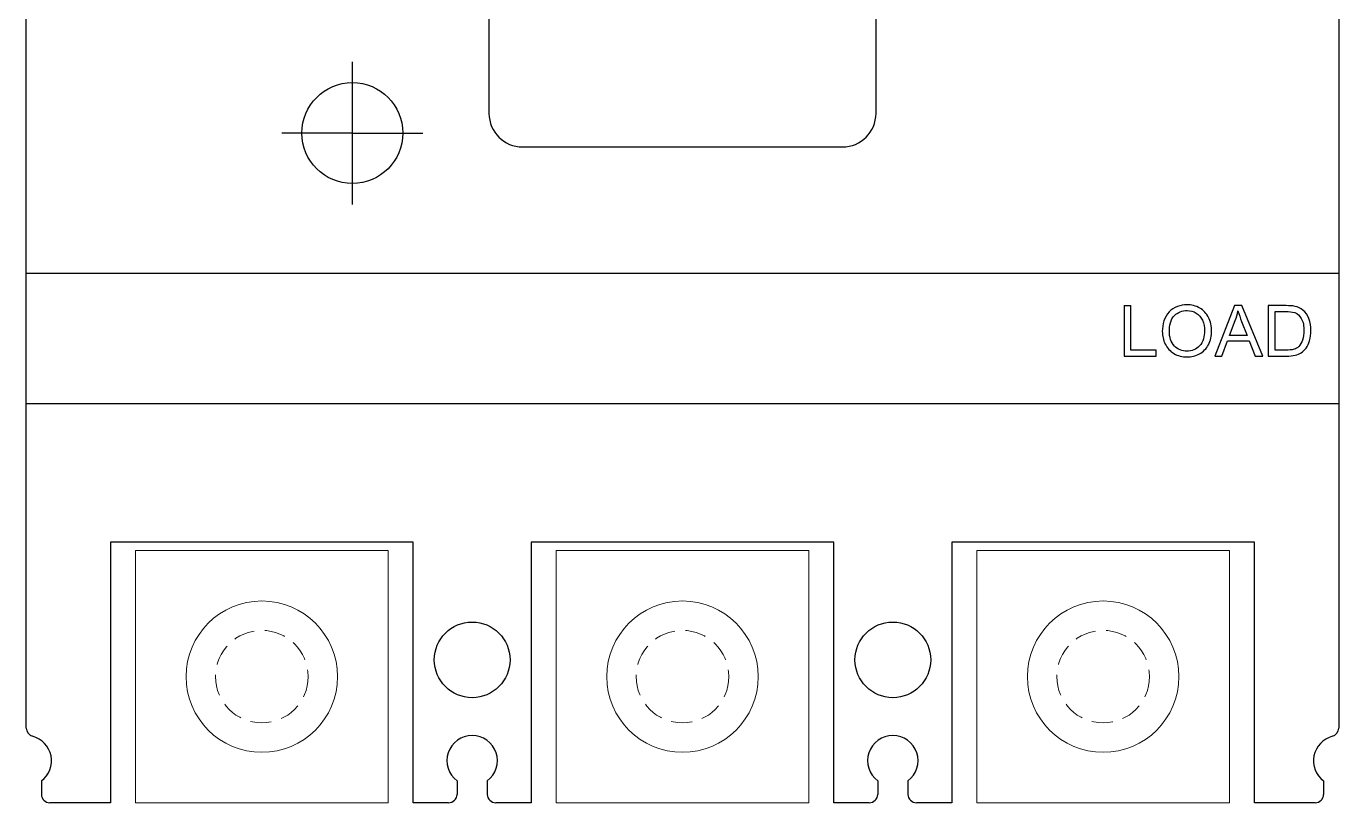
# Model space of a CAD drawing. Header units: millimetres. Extents: x 3 to 81, y 3 to 137.
# Drawn here: x 2.6 to 80.6, y 3 to 49.2 of the extents above; entities that cross this region are included whole.
import ezdxf

# ---------------------------------------------------------------- set-up
doc = ezdxf.new("R2010")
doc.units = ezdxf.units.MM
doc.linetypes.add('HIDDEN', pattern=[0.375, 0.25, -0.125])

# ---------------------------------------------------------------- blocks, each defined once
blk = doc.blocks.new('NXM125S')
at = {"color": 5}
for p, q in [((-11.5, 54), (-11.5, 2)), ((11.5, 2), (11.5, 54)), ((-19.619, -3.419), (-19.619, 5.061)), ((-19.619, 0.829), (-23.817, 0.829)), ((-19.619, 0.829), (-15.422, 0.829)), ((-9.5, 0), (9.5, 0))]:
    blk.add_line(p, q, dxfattribs=at)
at = {"color": 7}
for p, q in [((-39, -7.5), (39, -7.5)), ((-39, -7.5), (39, -7.5)), ((-39, -7.5), (39, -7.5)), ((-39, -15.25), (39, -15.25))]:
    blk.add_line(p, q, dxfattribs=at)
at = {"color": 3}
for p, q in [((26.244, -9.436), (26.244, -12.436)), ((26.244, -9.436), (26.649, -9.436)), ((26.649, -12.082), (26.649, -9.436)), ((32.803, -9.436), (31.627, -12.436)), ((33.239, -9.436), (32.803, -9.436)), ((34.491, -12.436), (33.239, -9.436)), ((35.869, -9.436), (34.815, -9.436)), ((34.815, -9.436), (34.815, -12.436)), ((35.22, -9.79), (35.863, -9.79)), ((35.22, -12.082), (35.22, -9.79)), ((32.51, -11.204), (32.846, -10.324)), ((33.228, -10.373), (33.548, -11.204)), ((32.057, -12.436), (32.393, -11.527)), ((32.393, -11.527), (33.673, -11.527)), ((33.548, -11.204), (32.51, -11.204)), ((33.673, -11.527), (34.03, -12.436)), ((26.244, -12.436), (28.156, -12.436)), ((28.156, -12.082), (26.649, -12.082)), ((28.156, -12.436), (28.156, -12.082)), ((31.627, -12.436), (32.057, -12.436)), ((34.03, -12.436), (34.491, -12.436)), ((34.815, -12.436), (35.919, -12.436)), ((35.873, -12.082), (35.22, -12.082))]:
    blk.add_line(p, q, dxfattribs=at)
at = {"color": 10, "linetype": 'ByBlock', "lineweight": 9}
for p, q in [((-32.5, -39), (-32.5, -24)), ((-17.5, -24), (-32.5, -24)), ((-17.5, -24), (-17.5, -39)), ((-7.5, -39), (-7.5, -24)), ((7.5, -24), (-7.5, -24)), ((7.5, -24), (7.5, -39)), ((17.5, -39), (17.5, -24)), ((32.5, -24), (17.5, -24)), ((32.5, -24), (32.5, -39)), ((-17.5, -39), (-32.5, -39)), ((7.5, -39), (-7.5, -39)), ((32.5, -39), (17.5, -39))]:
    blk.add_line(p, q, dxfattribs=at)
at = {"color": 7, "linetype": 'Continuous'}
for p, q in [((-38.1, -37.7), (-38.1, -38.5)), ((-13.4, -37.7), (-13.4, -38.5)), ((-11.6, -37.7), (-11.6, -38.5)), ((11.6, -37.7), (11.6, -38.5)), ((13.4, -37.7), (13.4, -38.5)), ((38.1, -37.7), (38.1, -38.5))]:
    blk.add_line(p, q, dxfattribs=at)
at = {"color": 10, "linetype": 'HIDDEN', "lineweight": 9, "ltscale": 5}
for p, q in [((-18.75, -39), (-31.25, -39)), ((6.25, -39), (-6.25, -39)), ((31.25, -39), (18.75, -39))]:
    blk.add_line(p, q, dxfattribs=at)
at = {"color": 7}
for points in [[(-39, -34.564), (-39, 90.563)], [(39, 90.563), (39, -34.564)], [(-16, -39), (-16, -23.5), (-34, -23.5), (-34, -39)], [(9, -39), (9, -23.5), (-9, -23.5), (-9, -39)], [(34, -39), (34, -23.5), (16, -23.5), (16, -39)], [(-34, -39), (-37.6, -39)], [(-13.9, -39), (-16, -39)], [(-13.9, -39), (-16, -39)], [(-9, -39), (-11.1, -39)], [(-9, -39), (-11.1, -39)], [(11.1, -39), (9, -39)], [(16, -39), (13.9, -39)], [(37.6, -39), (34, -39)]]:
    blk.add_lwpolyline(points, dxfattribs=at)
at = {"color": 5}
blk.add_circle((-19.619, 0.829), 3, dxfattribs=at)
at = {"color": 10, "linetype": 'ByBlock', "lineweight": 9}
for centre in [(-25, -31.5), (0, -31.5), (25, -31.5)]:
    blk.add_circle(centre, 4.5, dxfattribs=at)
at = {"color": 10, "linetype": 'HIDDEN', "lineweight": 9, "ltscale": 5}
for centre in [(-25, -31.5), (0, -31.5), (25, -31.5)]:
    blk.add_circle(centre, 2.75, dxfattribs=at)
at = {"color": 7, "linetype": 'Continuous'}
for centre in [(-12.5, -30.5), (12.5, -30.5)]:
    blk.add_circle(centre, 2.25, dxfattribs=at)
at = {"color": 5}
for centre, start, end in [((-9.5, 2), 180, 270), ((9.5, 2), 270, 0)]:
    blk.add_arc(centre, 2, start, end, dxfattribs=at)
at = {"color": 7, "linetype": 'Continuous'}
for centre, radius, start, end in [((-38.5, -34.564), 0.5, 180, 255.52249), ((-39, -36.5), 1.5, 306.8699, 75.52249), ((-12.5, -36.5), 1.5, 306.8699, 233.1301), ((12.5, -36.5), 1.5, 306.8699, 233.1301), ((39, -36.5), 1.5, 104.47751, 233.1301), ((38.5, -34.564), 0.5, 284.47751, 0), ((-37.6, -38.5), 0.5, 180, 270), ((-13.9, -38.5), 0.5, 270, 0), ((-11.1, -38.5), 0.5, 180, 270), ((11.1, -38.5), 0.5, 270, 0), ((13.9, -38.5), 0.5, 180, 270), ((37.6, -38.5), 0.5, 270, 0)]:
    blk.add_arc(centre, radius, start, end, dxfattribs=at)
at = {"color": 3}
for points in [[(28.924, -9.806), (28.637, -10.103), (28.515, -10.562), (28.515, -10.975)], [(29.981, -9.383), (29.601, -9.383), (29.187, -9.533), (28.924, -9.806)], [(28.933, -10.981), (28.933, -10.643), (28.994, -10.246), (29.242, -10.015)], [(29.242, -10.015), (29.436, -9.834), (29.717, -9.725), (29.983, -9.725)], [(30.744, -9.583), (30.517, -9.45), (30.243, -9.383), (29.981, -9.383)], [(29.983, -9.725), (30.171, -9.725), (30.367, -9.777), (30.527, -9.876)], [(30.527, -9.876), (30.687, -9.974), (30.819, -10.129), (30.897, -10.3)], [(31.262, -10.136), (31.149, -9.91), (30.962, -9.71), (30.744, -9.583)], [(31.442, -10.94), (31.442, -10.665), (31.385, -10.381), (31.262, -10.136)], [(32.846, -10.324), (32.917, -10.138), (32.971, -9.946), (33.011, -9.751)], [(33.011, -9.751), (33.071, -9.963), (33.15, -10.168), (33.228, -10.373)], [(35.863, -9.79), (36.038, -9.79), (36.222, -9.789), (36.386, -9.852)], [(36.414, -9.479), (36.236, -9.438), (36.051, -9.436), (35.869, -9.436)], [(36.386, -9.852), (36.546, -9.912), (36.678, -10.047), (36.768, -10.191)], [(36.862, -9.695), (36.734, -9.589), (36.575, -9.517), (36.414, -9.479)], [(37.223, -10.208), (37.149, -10.012), (37.023, -9.828), (36.862, -9.695)], [(30.897, -10.3), (30.987, -10.497), (31.024, -10.721), (31.024, -10.938)], [(36.768, -10.191), (36.899, -10.401), (36.927, -10.667), (36.927, -10.914)], [(36.927, -10.914), (36.927, -11.109), (36.908, -11.308), (36.846, -11.493)], [(37.345, -10.92), (37.345, -10.679), (37.309, -10.433), (37.223, -10.208)], [(37.263, -11.525), (37.323, -11.331), (37.345, -11.123), (37.345, -10.92)], [(28.515, -10.975), (28.515, -11.231), (28.576, -11.494), (28.69, -11.724)], [(29.229, -11.836), (29.021, -11.618), (28.933, -11.283), (28.933, -10.981)], [(31.024, -10.938), (31.024, -11.252), (30.943, -11.603), (30.728, -11.833)], [(31.254, -11.757), (31.383, -11.509), (31.442, -11.219), (31.442, -10.94)], [(36.846, -11.493), (36.799, -11.631), (36.727, -11.769), (36.622, -11.871)], [(37.054, -11.963), (37.15, -11.833), (37.216, -11.68), (37.263, -11.525)], [(28.69, -11.724), (28.803, -11.951), (28.988, -12.153), (29.205, -12.284)], [(29.205, -12.284), (29.434, -12.421), (29.712, -12.487), (29.978, -12.487)], [(29.976, -12.148), (29.707, -12.148), (29.415, -12.032), (29.229, -11.836)], [(30.728, -11.833), (30.543, -12.031), (30.248, -12.148), (29.976, -12.148)], [(29.978, -12.487), (30.234, -12.487), (30.496, -12.423), (30.722, -12.303)], [(30.722, -12.303), (30.946, -12.183), (31.137, -11.982), (31.254, -11.757)], [(36.347, -12.027), (36.195, -12.075), (36.032, -12.082), (35.873, -12.082)], [(35.919, -12.436), (36.083, -12.436), (36.25, -12.424), (36.41, -12.386)], [(36.622, -11.871), (36.547, -11.945), (36.447, -11.995), (36.347, -12.027)], [(36.41, -12.386), (36.538, -12.355), (36.665, -12.308), (36.775, -12.236)], [(36.775, -12.236), (36.884, -12.164), (36.977, -12.068), (37.054, -11.963)]]:
    blk.add_open_spline(points, degree=3, dxfattribs=at)

msp = doc.modelspace()

# ---------------------------------------------------------------- block references
msp.add_blockref('NXM125S', (41.553, 42))

doc.saveas('drawing.dxf')
